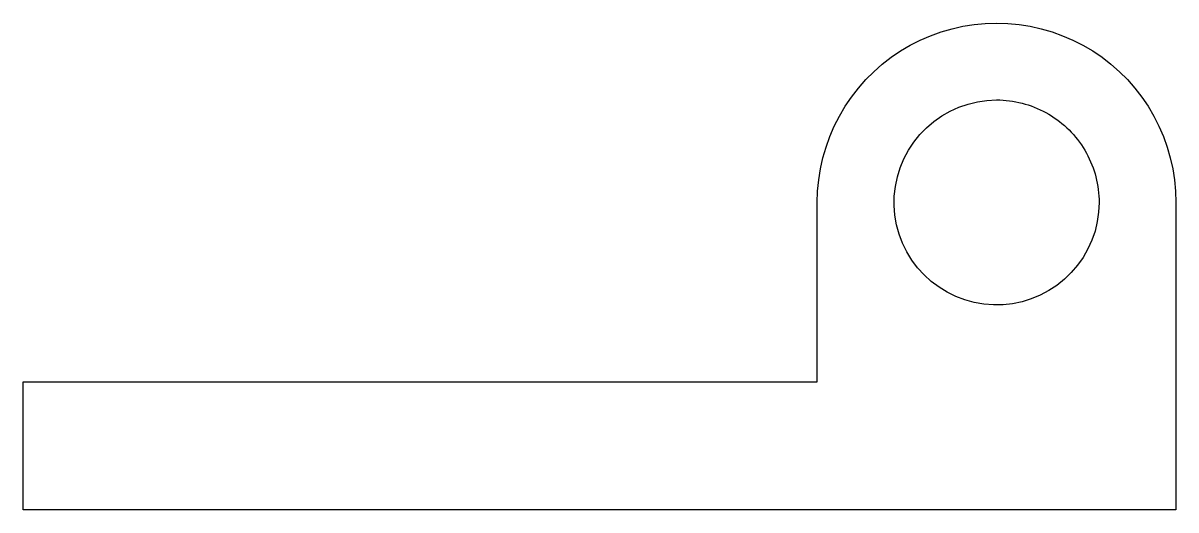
# Model space of a CAD drawing. Header units: metres. Extents: x -35 to 10, y 0 to 19.
import ezdxf

# ---------------------------------------------------------------- set-up
doc = ezdxf.new("R2010")
doc.units = ezdxf.units.M

msp = doc.modelspace()

# ---------------------------------------------------------------- linework, layer by layer
for points in [[(-4, 12), (-3.986, 12.44), (-3.945, 12.877), (-3.876, 13.312), (-3.78, 13.741), (-3.657, 14.163), (-3.508, 14.577), (-3.334, 14.98), (-3.134, 15.372), (-2.91, 15.751), (-2.663, 16.114), (-2.394, 16.462), (-2.103, 16.792), (-1.792, 17.103), (-1.462, 17.394), (-1.114, 17.663), (-0.751, 17.91), (-0.372, 18.134), (0.02, 18.334), (0.423, 18.508), (0.837, 18.657), (1.259, 18.78), (1.688, 18.876), (2.123, 18.945), (2.56, 18.986), (3, 19), (3.44, 18.986), (3.877, 18.945), (4.312, 18.876), (4.741, 18.78), (5.163, 18.657), (5.577, 18.508), (5.98, 18.334), (6.372, 18.134), (6.751, 17.91), (7.114, 17.663), (7.462, 17.394), (7.792, 17.103), (8.103, 16.792), (8.394, 16.462), (8.663, 16.114), (8.91, 15.751), (9.134, 15.372), (9.334, 14.98), (9.508, 14.577), (9.657, 14.163), (9.78, 13.741), (9.876, 13.312), (9.945, 12.877), (9.986, 12.44), (10, 12)], [(7, 12), (6.982, 11.624), (6.929, 11.25), (6.841, 10.884), (6.719, 10.528), (6.564, 10.184), (6.377, 9.857), (6.161, 9.548), (5.916, 9.262), (5.645, 9), (5.351, 8.764), (5.036, 8.557), (4.703, 8.381), (4.355, 8.236), (3.995, 8.126), (3.626, 8.049), (3.251, 8.008), (2.874, 8.002), (2.499, 8.032), (2.127, 8.096), (1.764, 8.196), (1.411, 8.329), (1.073, 8.495), (0.752, 8.692), (0.45, 8.918), (0.172, 9.172), (-0.082, 9.45), (-0.308, 9.752), (-0.505, 10.073), (-0.671, 10.411), (-0.804, 10.764), (-0.904, 11.127), (-0.968, 11.499), (-0.998, 11.874), (-0.992, 12.251), (-0.951, 12.626), (-0.874, 12.995), (-0.764, 13.355), (-0.619, 13.703), (-0.443, 14.036), (-0.236, 14.351), (0, 14.645), (0.262, 14.916), (0.548, 15.161), (0.857, 15.377), (1.184, 15.564), (1.528, 15.719), (1.884, 15.841), (2.25, 15.929), (2.624, 15.982), (3, 16)], [(3, 16), (3.126, 15.998), (3.251, 15.992), (3.376, 15.982), (3.501, 15.968), (3.626, 15.951), (3.75, 15.929), (3.873, 15.904), (3.995, 15.874), (4.116, 15.841), (4.236, 15.804), (4.355, 15.764), (4.472, 15.719), (4.589, 15.671), (4.703, 15.619), (4.816, 15.564), (4.927, 15.505), (5.036, 15.443), (5.143, 15.377), (5.248, 15.308), (5.351, 15.236), (5.452, 15.161), (5.55, 15.082), (5.645, 15), (5.738, 14.916), (5.828, 14.828), (5.916, 14.738), (6, 14.645), (6.082, 14.55), (6.161, 14.452), (6.236, 14.351), (6.308, 14.248), (6.377, 14.143), (6.443, 14.036), (6.505, 13.927), (6.564, 13.816), (6.619, 13.703), (6.671, 13.589), (6.719, 13.472), (6.764, 13.355), (6.804, 13.236), (6.841, 13.116), (6.874, 12.995), (6.904, 12.873), (6.929, 12.75), (6.951, 12.626), (6.968, 12.501), (6.982, 12.376), (6.992, 12.251), (6.998, 12.126), (7, 12)], [(-4, 5), (-4, 5.14), (-4, 5.28), (-4, 5.42), (-4, 5.56), (-4, 5.7), (-4, 5.84), (-4, 5.98), (-4, 6.12), (-4, 6.26), (-4, 6.4), (-4, 6.54), (-4, 6.68), (-4, 6.82), (-4, 6.96), (-4, 7.1), (-4, 7.24), (-4, 7.38), (-4, 7.52), (-4, 7.66), (-4, 7.8), (-4, 7.94), (-4, 8.08), (-4, 8.22), (-4, 8.36), (-4, 8.5), (-4, 8.64), (-4, 8.78), (-4, 8.92), (-4, 9.06), (-4, 9.2), (-4, 9.34), (-4, 9.48), (-4, 9.62), (-4, 9.76), (-4, 9.9), (-4, 10.04), (-4, 10.18), (-4, 10.32), (-4, 10.46), (-4, 10.6), (-4, 10.74), (-4, 10.88), (-4, 11.02), (-4, 11.16), (-4, 11.3), (-4, 11.44), (-4, 11.58), (-4, 11.72), (-4, 11.86), (-4, 12)], [(-4, 5), (-4, 5.14), (-4, 5.28), (-4, 5.42), (-4, 5.56), (-4, 5.7), (-4, 5.84), (-4, 5.98), (-4, 6.12), (-4, 6.26), (-4, 6.4), (-4, 6.54), (-4, 6.68), (-4, 6.82), (-4, 6.96), (-4, 7.1), (-4, 7.24), (-4, 7.38), (-4, 7.52), (-4, 7.66), (-4, 7.8), (-4, 7.94), (-4, 8.08), (-4, 8.22), (-4, 8.36), (-4, 8.5), (-4, 8.64), (-4, 8.78), (-4, 8.92), (-4, 9.06), (-4, 9.2), (-4, 9.34), (-4, 9.48), (-4, 9.62), (-4, 9.76), (-4, 9.9), (-4, 10.04), (-4, 10.18), (-4, 10.32), (-4, 10.46), (-4, 10.6), (-4, 10.74), (-4, 10.88), (-4, 11.02), (-4, 11.16), (-4, 11.3), (-4, 11.44), (-4, 11.58), (-4, 11.72), (-4, 11.86), (-4, 12)], [(10, 12), (10, 11.76), (10, 11.52), (10, 11.28), (10, 11.04), (10, 10.8), (10, 10.56), (10, 10.32), (10, 10.08), (10, 9.84), (10, 9.6), (10, 9.36), (10, 9.12), (10, 8.88), (10, 8.64), (10, 8.4), (10, 8.16), (10, 7.92), (10, 7.68), (10, 7.44), (10, 7.2), (10, 6.96), (10, 6.72), (10, 6.48), (10, 6.24), (10, 6), (10, 5.76), (10, 5.52), (10, 5.28), (10, 5.04), (10, 4.8), (10, 4.56), (10, 4.32), (10, 4.08), (10, 3.84), (10, 3.6), (10, 3.36), (10, 3.12), (10, 2.88), (10, 2.64), (10, 2.4), (10, 2.16), (10, 1.92), (10, 1.68), (10, 1.44), (10, 1.2), (10, 0.96), (10, 0.72), (10, 0.48), (10, 0.24), (10, 0)], [(-35, 0), (-35, 0.1), (-35, 0.2), (-35, 0.3), (-35, 0.4), (-35, 0.5), (-35, 0.6), (-35, 0.7), (-35, 0.8), (-35, 0.9), (-35, 1), (-35, 1.1), (-35, 1.2), (-35, 1.3), (-35, 1.4), (-35, 1.5), (-35, 1.6), (-35, 1.7), (-35, 1.8), (-35, 1.9), (-35, 2), (-35, 2.1), (-35, 2.2), (-35, 2.3), (-35, 2.4), (-35, 2.5), (-35, 2.6), (-35, 2.7), (-35, 2.8), (-35, 2.9), (-35, 3), (-35, 3.1), (-35, 3.2), (-35, 3.3), (-35, 3.4), (-35, 3.5), (-35, 3.6), (-35, 3.7), (-35, 3.8), (-35, 3.9), (-35, 4), (-35, 4.1), (-35, 4.2), (-35, 4.3), (-35, 4.4), (-35, 4.5), (-35, 4.6), (-35, 4.7), (-35, 4.8), (-35, 4.9), (-35, 5)], [(-35, 5), (-34.38, 5), (-33.76, 5), (-33.14, 5), (-32.52, 5), (-31.9, 5), (-31.28, 5), (-30.66, 5), (-30.04, 5), (-29.42, 5), (-28.8, 5), (-28.18, 5), (-27.56, 5), (-26.94, 5), (-26.32, 5), (-25.7, 5), (-25.08, 5), (-24.46, 5), (-23.84, 5), (-23.22, 5), (-22.6, 5), (-21.98, 5), (-21.36, 5), (-20.74, 5), (-20.12, 5), (-19.5, 5), (-18.88, 5), (-18.26, 5), (-17.64, 5), (-17.02, 5), (-16.4, 5), (-15.78, 5), (-15.16, 5), (-14.54, 5), (-13.92, 5), (-13.3, 5), (-12.68, 5), (-12.06, 5), (-11.44, 5), (-10.82, 5), (-10.2, 5), (-9.58, 5), (-8.96, 5), (-8.34, 5), (-7.72, 5), (-7.1, 5), (-6.48, 5), (-5.86, 5), (-5.24, 5), (-4.62, 5), (-4, 5)], [(-20, 5), (-19.68, 5), (-19.36, 5), (-19.04, 5), (-18.72, 5), (-18.4, 5), (-18.08, 5), (-17.76, 5), (-17.44, 5), (-17.12, 5), (-16.8, 5), (-16.48, 5), (-16.16, 5), (-15.84, 5), (-15.52, 5), (-15.2, 5), (-14.88, 5), (-14.56, 5), (-14.24, 5), (-13.92, 5), (-13.6, 5), (-13.28, 5), (-12.96, 5), (-12.64, 5), (-12.32, 5), (-12, 5), (-11.68, 5), (-11.36, 5), (-11.04, 5), (-10.72, 5), (-10.4, 5), (-10.08, 5), (-9.76, 5), (-9.44, 5), (-9.12, 5), (-8.8, 5), (-8.48, 5), (-8.16, 5), (-7.84, 5), (-7.52, 5), (-7.2, 5), (-6.88, 5), (-6.56, 5), (-6.24, 5), (-5.92, 5), (-5.6, 5), (-5.28, 5), (-4.96, 5), (-4.64, 5), (-4.32, 5), (-4, 5)], [(10, 0), (9.1, 0), (8.2, 0), (7.3, 0), (6.4, 0), (5.5, 0), (4.6, 0), (3.7, 0), (2.8, 0), (1.9, 0), (1, 0), (0.1, 0), (-0.8, 0), (-1.7, 0), (-2.6, 0), (-3.5, 0), (-4.4, 0), (-5.3, 0), (-6.2, 0), (-7.1, 0), (-8, 0), (-8.9, 0), (-9.8, 0), (-10.7, 0), (-11.6, 0), (-12.5, 0), (-13.4, 0), (-14.3, 0), (-15.2, 0), (-16.1, 0), (-17, 0), (-17.9, 0), (-18.8, 0), (-19.7, 0), (-20.6, 0), (-21.5, 0), (-22.4, 0), (-23.3, 0), (-24.2, 0), (-25.1, 0), (-26, 0), (-26.9, 0), (-27.8, 0), (-28.7, 0), (-29.6, 0), (-30.5, 0), (-31.4, 0), (-32.3, 0), (-33.2, 0), (-34.1, 0), (-35, 0)]]:
    msp.add_lwpolyline(points)

doc.saveas('drawing.dxf')
